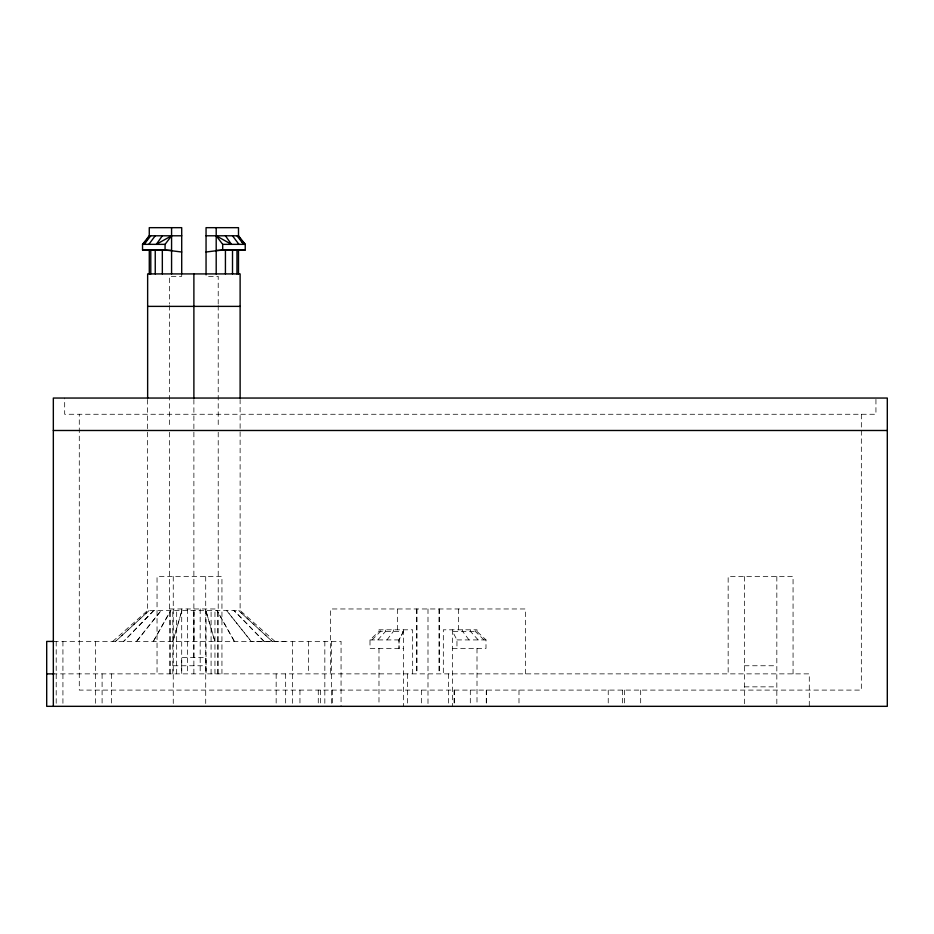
<?xml version="1.0" encoding="UTF-8"?>
<svg xmlns="http://www.w3.org/2000/svg" width="934" height="934" viewBox="0 0 934 934"><rect width="100%" height="100%" fill="white"/><g stroke="black" fill="none" stroke-linecap="round" stroke-linejoin="round"><path stroke-width="0.7" stroke-dasharray="4.67 3.5" d="M169.544 673.869L169.544 429.535M170.373 673.869L170.373 608.968M172.802 673.869L172.802 608.968M176.666 673.869L176.678 608.968M181.71 608.968L181.71 673.869L181.71 657.641L206.052 657.641L206.052 673.869L206.052 608.968M187.582 608.968L187.582 673.869M193.875 657.641L193.887 608.968M200.18 608.968L200.18 673.869M211.084 673.869L211.096 608.968M214.96 673.869L214.96 608.968M217.388 673.869L217.388 608.968M218.217 673.869L218.217 429.535M274.993 641.424L240.12 610.462L240.12 399.495M193.887 399.495L193.875 673.869M172.918 641.424L181.92 610.462L172.813 641.424M403.488 631.431L399.016 639.918L399.028 648.406L399.016 639.918L403.488 631.431L378.982 631.431L369.992 639.918L369.992 648.406L403.488 648.406M153.351 641.424L170.759 610.462L153.258 641.424M386.98 639.918L393.342 631.431L393.342 629.808M136.539 641.424L161.185 610.462L136.457 641.424M377.768 639.918L385.555 631.431L385.555 629.808M371.977 639.918L380.652 631.431L380.652 629.808M115.524 641.424L149.218 610.462L115.489 641.424M112.745 641.424L147.642 610.462L240.12 610.462M169.544 608.968L218.217 608.968M452.5 648.406L485.995 648.406L485.995 639.918L477.005 631.431L452.5 631.431L456.959 639.918L456.959 648.406M369.992 639.918L399.028 639.918M456.959 639.918L485.995 639.918M285.664 641.424L251.188 641.424L226.577 610.462L251.269 641.424M53.623 641.424L341.062 641.424L341.062 706.326M173.257 665.755L205.713 665.755M744.386 665.755L776.831 665.755M52.339 673.869L809.288 673.869L809.288 706.326M744.386 686.852L776.831 686.852M484.022 639.918L475.336 631.431L475.336 629.808M478.22 639.918L470.444 631.431L470.444 629.808M469.008 639.918L462.657 631.431L462.657 629.808M234.481 641.424L217.003 610.462L234.376 641.424M214.913 641.424L205.854 610.462L214.808 641.424M193.887 610.462L193.922 641.424M875.94 399.39L875.94 414.264L64.68 414.264L64.68 398.047M861.335 414.264L861.335 690.098L79.285 690.098L79.285 414.264M793.059 673.869L793.059 576.523L728.158 576.523L728.158 673.869M776.831 576.523L776.831 706.326M744.386 576.523L744.386 706.326M640.677 690.098L640.677 706.326M624.449 690.098L624.449 706.326M622.348 690.098L622.348 706.326M608.232 690.098L608.232 703.617M525.352 673.869L525.352 608.968L330.648 608.968L330.648 673.869M518.989 690.098L518.989 706.326M486.544 690.098L486.544 706.326M486.264 690.098L486.264 706.326M477.005 631.431L477.005 629.808L443.323 629.808L443.323 673.869M477.005 648.406L477.005 703.43M470.316 690.098L470.316 706.326M458.652 608.968L458.652 629.808M454.368 690.098L454.368 706.326M454.087 690.098L454.087 706.326M452.5 629.808L452.5 706.326M448.483 673.869L448.483 706.326M439.307 608.968L439.307 673.869M439.015 608.968L439.015 673.869M427.994 608.968L427.994 706.326M421.643 690.098L421.643 706.326M416.984 608.968L416.984 673.869M416.681 608.968L416.681 673.869M412.665 673.869L412.665 629.808L378.982 629.808L378.982 631.431M407.504 673.869L407.504 706.326M403.488 629.808L403.488 706.326M397.347 608.968L397.347 629.808M378.982 648.406L378.982 703.43M332.399 690.098L332.399 706.326M331.558 641.424L331.558 706.326M324.834 641.424L324.834 706.326M320.374 690.098L320.374 706.326M318.272 690.098L318.272 706.326M308.605 641.424L308.605 673.869M299.954 690.098L299.954 706.326M292.389 641.424L292.389 706.326M285.664 673.869L285.664 703.5M276.16 673.869L276.16 706.326M221.942 673.869L221.942 576.523L157.04 576.523L157.04 673.869M218.217 304.075L218.217 276.359L206.052 276.359L206.052 273.919M218.217 305.535L218.217 428.076M205.713 576.523L205.713 703.5M181.71 273.919L181.71 276.359L169.544 276.359L169.544 304.075M173.257 576.523L173.257 703.5M169.544 305.535L169.544 428.076M147.642 399.495L147.642 610.462M111.601 673.869L111.601 706.326M102.098 673.869L102.098 703.5M95.373 641.424L95.373 706.326M62.928 641.424L62.928 706.326M56.203 641.424L56.203 706.326M153.841 610.462L123.638 641.424L153.841 610.462M272.238 641.424L238.544 610.462L272.214 641.424M264.147 641.424L233.932 610.462L264.1 641.424"/><path stroke-width="1.4" d="M225.421 273.919L225.433 250.394L231.469 249.95M232.508 273.919L232.519 250.394L238.941 249.95M236.967 273.919L236.979 250.394L243.634 249.95M240.12 398.036L240.12 273.919L147.642 273.919L147.642 398.036M162.329 235.788L156.305 244.346L171.576 235.788L165.073 244.346L165.073 249.95L181.71 252.017M148.833 244.346L155.242 235.788M150.783 235.788L144.14 244.346L149.265 235.788L149.265 227.674L181.71 227.674L181.71 273.919M147.117 239.594L142.54 244.346L142.54 249.95L171.576 250.394M206.052 252.017L222.689 249.95L245.233 249.95L245.233 244.346L238.497 235.788L238.497 227.674L206.052 227.674L206.052 273.919M216.198 250.394L245.233 249.95M181.71 235.788L149.265 235.788L142.54 244.346L165.073 244.346M206.052 235.788L238.497 235.788L243.634 244.346L236.979 235.788M225.433 235.788L231.469 244.346L216.198 235.788L222.689 244.346L245.233 244.346L241.567 240.552M142.54 249.95L165.073 249.95M147.642 306.375L240.12 306.375M53.331 430.492L887.3 430.492M53.88 641.424L46.7 641.424L46.7 706.326L887.3 706.326L887.3 398.047L53.331 398.047L53.331 706.326M46.7 673.869L54.032 673.869M144.14 249.95L150.783 250.394L150.794 273.919M148.833 249.95L155.242 250.394L155.254 273.919M156.305 249.95L162.329 250.394L162.341 273.919M232.519 235.788L238.941 244.346M238.485 250.394L238.485 273.919M222.689 244.346L222.689 249.95M216.198 227.674L216.198 273.919M193.887 273.919L193.887 398.036M171.576 227.674L171.576 273.919M149.277 250.394L149.277 273.919"/></g></svg>
